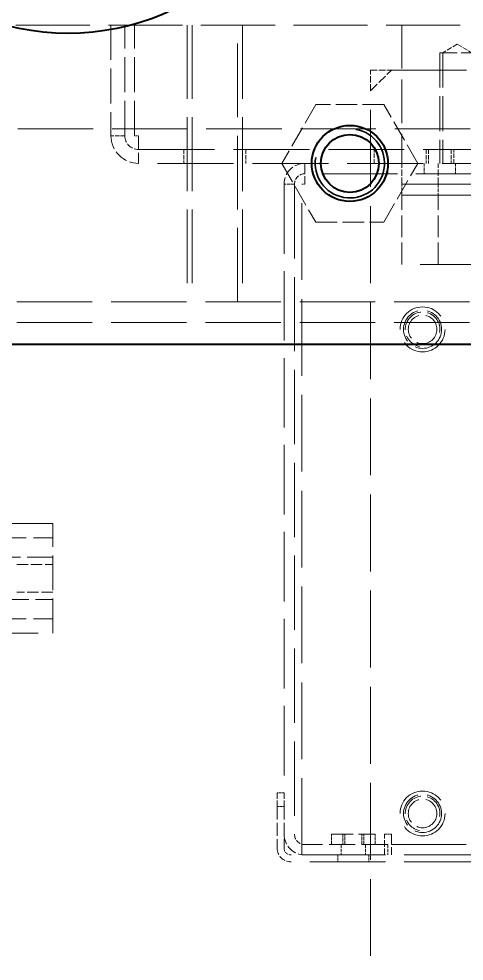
# Model space of a CAD drawing. Header units: millimetres. Extents: x 0 to 5945, y 0 to 4205.
# Drawn here: x 1600.6 to 1664.9, y 2182.6 to 2318.9 of the extents above; entities that cross this region are included whole.
import ezdxf

# ---------------------------------------------------------------- set-up
doc = ezdxf.new("R2010")
doc.units = ezdxf.units.MM
doc.header["$LTSCALE"] = 5
doc.linetypes.add('DASHED', pattern=[0.2067, 0.1654, -0.0413])
for name, color, linetype, lineweight in [('가려진 것(ISO)', 2, 'DASHED', 18), ('가시적인 것(ISO)', 3, 'Continuous', 40), ('가시적인 좁은 것(ISO)', 3, 'Continuous', 35)]:
    doc.layers.add(name, color=color, linetype=linetype, lineweight=lineweight)

msp = doc.modelspace()

# ---------------------------------------------------------------- linework, layer by layer
at = {"layer": '가려진 것(ISO)', "ltscale": 12.936202}
msp.add_line((2118.876, 2317.957), (1503.876, 2317.957), dxfattribs=at)
at = {"layer": '가려진 것(ISO)', "ltscale": 6.094929}
for p, q in [((1613.876, 2317.957), (1613.876, 2301.957)), ((1615.876, 2301.957), (1615.876, 2317.957)), ((1617.291, 2301.957), (1617.291, 2317.957)), ((1661.376, 2313.957), (1661.376, 2297.957)), ((1661.809, 2313.957), (1661.809, 2297.957))]:
    msp.add_line(p, q, dxfattribs=at)
at = {"layer": '가려진 것(ISO)', "ltscale": 12.901145}
for p, q in [((1624.876, 2317.957), (1624.876, 2277.957)), ((1625.62, 2317.957), (1625.62, 2277.957)), ((1632.132, 2277.957), (1632.132, 2317.957)), ((1632.876, 2317.957), (1632.876, 2277.957))]:
    msp.add_line(p, q, dxfattribs=at)
at = {"layer": '가려진 것(ISO)', "ltscale": 7.618686}
msp.add_line((1655.876, 2317.957), (1655.876, 2297.957), dxfattribs=at)
at = {"layer": '가려진 것(ISO)', "ltscale": 0.918509}
for q in [(1661.809, 2313.957), (1665.943, 2313.957)]:
    msp.add_line((1663.876, 2315.199), q, dxfattribs=at)
at = {"layer": '가려진 것(ISO)', "ltscale": 2.991791}
msp.add_line((1661.376, 2313.957), (1666.376, 2313.957), dxfattribs=at)
at = {"layer": '가려진 것(ISO)', "ltscale": 1.142718}
for p, q in [((1651.376, 2311.457), (1654.376, 2311.457)), ((1651.376, 2308.457), (1651.376, 2311.457)), ((1655.876, 2294.957), (1655.876, 2297.957)), ((1661.126, 2294.957), (1661.126, 2297.957)), ((1653.376, 2197.957), (1653.376, 2200.957))]:
    msp.add_line(p, q, dxfattribs=at)
at = {"layer": '가려진 것(ISO)', "ltscale": 1.616089}
msp.add_line((1651.376, 2308.457), (1654.376, 2311.457), dxfattribs=at)
at = {"layer": '가려진 것(ISO)', "ltscale": 13.096966}
msp.add_line((1654.376, 2311.457), (2033.376, 2311.457), dxfattribs=at)
at = {"layer": '가려진 것(ISO)', "ltscale": 13.449444}
msp.add_line((1651.376, 2169.457), (1651.376, 2308.457), dxfattribs=at)
at = {"layer": '가려진 것(ISO)', "ltscale": 3.738802}
for p, q in [((1643.469, 2306.457), (1638.561, 2297.957)), ((1653.284, 2306.457), (1643.469, 2306.457)), ((1658.191, 2297.957), (1653.284, 2306.457)), ((1638.561, 2297.957), (1643.469, 2289.457)), ((1653.284, 2289.457), (1658.191, 2297.957)), ((1643.469, 2289.457), (1653.284, 2289.457))]:
    msp.add_line(p, q, dxfattribs=at)
at = {"layer": '가려진 것(ISO)', "ltscale": 13.164261}
msp.add_line((1747.376, 2302.957), (1488.876, 2302.957), dxfattribs=at)
at = {"layer": '가려진 것(ISO)', "ltscale": 0.761779}
for p, q in [((1615.876, 2301.957), (1613.876, 2301.957)), ((1624.376, 2299.957), (1624.376, 2297.957)), ((1633.376, 2299.957), (1633.376, 2297.957)), ((1651.876, 2297.957), (1651.876, 2299.957)), ((1659.376, 2299.957), (1659.376, 2297.957)), ((1659.755, 2299.957), (1659.755, 2297.957)), ((1662.997, 2299.957), (1662.997, 2297.957)), ((1663.376, 2297.957), (1663.376, 2299.957))]:
    msp.add_line(p, q, dxfattribs=at)
at = {"layer": '가려진 것(ISO)', "ltscale": 0.223049}
msp.add_line((1617.876, 2301.957), (1617.291, 2301.957), dxfattribs=at)
at = {"layer": '가려진 것(ISO)', "ltscale": 2.393412}
msp.add_line((1617.876, 2301.957), (1617.876, 2297.957), dxfattribs=at)
at = {"layer": '가려진 것(ISO)', "ltscale": 13.252995}
for p, q in [((1617.876, 2299.957), (2069.876, 2299.957)), ((2069.876, 2297.957), (1617.876, 2297.957))]:
    msp.add_line(p, q, dxfattribs=at)
at = {"layer": '가려진 것(ISO)', "ltscale": 1.795034}
for p, q in [((1641.876, 2297.957), (1641.876, 2294.957)), ((1654.376, 2200.957), (1654.376, 2197.957))]:
    msp.add_line(p, q, dxfattribs=at)
at = {"layer": '가려진 것(ISO)', "ltscale": 0.571309}
for p, q in [((1653.876, 2296.457), (1653.876, 2297.957)), ((1659.126, 2297.957), (1659.126, 2296.457)), ((1663.626, 2297.957), (1663.626, 2296.457)), ((1640.376, 2294.957), (1638.876, 2294.957)), ((1645.726, 2199.457), (1645.726, 2200.957)), ((1647.376, 2200.957), (1647.376, 2199.457)), ((1647.647, 2199.457), (1647.647, 2200.957)), ((1650.106, 2199.457), (1650.106, 2200.957)), ((1650.376, 2199.457), (1650.376, 2200.957)), ((1652.026, 2199.457), (1652.026, 2200.957)), ((1647.126, 2199.457), (1647.126, 2197.957)), ((1650.626, 2199.457), (1650.626, 2197.957)), ((1653.876, 2199.457), (1653.876, 2197.957))]:
    msp.add_line(p, q, dxfattribs=at)
at = {"layer": '가려진 것(ISO)', "ltscale": 12.941461}
msp.add_line((1855.876, 2296.457), (1641.876, 2296.457), dxfattribs=at)
at = {"layer": '가려진 것(ISO)', "ltscale": 12.163937}
msp.add_line((1638.876, 2294.957), (1638.876, 2206.957), dxfattribs=at)
at = {"layer": '가려진 것(ISO)', "ltscale": 12.993296}
msp.add_line((1640.376, 2294.957), (1640.376, 2200.957), dxfattribs=at)
at = {"layer": '가려진 것(ISO)', "ltscale": 0.167262}
msp.add_line((1641.437, 2294.957), (1641.876, 2294.957), dxfattribs=at)
at = {"layer": '가려진 것(ISO)', "ltscale": 13.407975}
msp.add_line((1641.437, 2197.957), (1641.437, 2294.957), dxfattribs=at)
at = {"layer": '가려진 것(ISO)', "ltscale": 12.855069}
for p, q in [((1655.876, 2294.957), (1841.876, 2294.957)), ((1841.876, 2294.957), (1655.876, 2294.957)), ((1655.876, 2293.357), (1841.876, 2293.357)), ((1655.876, 2293.357), (1841.876, 2293.357)), ((1841.876, 2283.357), (1655.876, 2283.357))]:
    msp.add_line(p, q, dxfattribs=at)
at = {"layer": '가려진 것(ISO)', "ltscale": 0.609403}
for p, q in [((1655.876, 2293.357), (1655.876, 2294.957)), ((1661.126, 2294.957), (1661.126, 2293.357))]:
    msp.add_line(p, q, dxfattribs=at)
at = {"layer": '가려진 것(ISO)', "ltscale": 3.809293}
for p, q in [((1655.876, 2283.357), (1655.876, 2293.357)), ((1661.126, 2283.357), (1661.126, 2293.357))]:
    msp.add_line(p, q, dxfattribs=at)
at = {"layer": '가려진 것(ISO)', "ltscale": 13.17814}
for p, q in [((1464.076, 2277.957), (2158.676, 2277.957)), ((1464.076, 2274.957), (2158.676, 2274.957))]:
    msp.add_line(p, q, dxfattribs=at)
at = {"layer": '가려진 것(ISO)', "ltscale": 10.256411}
for p, q in [((1605.476, 2245.897), (1584.276, 2245.897)), ((1584.276, 2230.017), (1605.476, 2230.017))]:
    msp.add_line(p, q, dxfattribs=at)
at = {"layer": '가려진 것(ISO)', "ltscale": 6.049216}
msp.add_line((1605.476, 2230.017), (1605.476, 2245.897), dxfattribs=at)
at = {"layer": '가려진 것(ISO)', "ltscale": 5.028299}
for p, q in [((1592.276, 2243.807), (1605.476, 2243.807)), ((1592.276, 2232.107), (1605.476, 2232.107))]:
    msp.add_line(p, q, dxfattribs=at)
at = {"layer": '가려진 것(ISO)', "ltscale": 4.494984}
for p, q in [((1605.476, 2241.007), (1593.676, 2241.007)), ((1593.676, 2234.907), (1605.476, 2234.907))]:
    msp.add_line(p, q, dxfattribs=at)
at = {"layer": '가려진 것(ISO)', "ltscale": 1.980784}
for p, q in [((1600.276, 2239.957), (1605.476, 2239.957)), ((1605.476, 2235.957), (1600.276, 2235.957))]:
    msp.add_line(p, q, dxfattribs=at)
at = {"layer": '가려진 것(ISO)', "ltscale": 1.077359}
for p, q in [((1637.876, 2206.957), (1637.876, 2204.957)), ((1638.876, 2204.957), (1638.876, 2206.957))]:
    msp.add_line(p, q, dxfattribs=at)
at = {"layer": '가려진 것(ISO)', "ltscale": 0.380839}
for p, q in [((1638.876, 2206.957), (1637.876, 2206.957)), ((1637.876, 2204.957), (1638.876, 2204.957)), ((1653.376, 2200.957), (1654.376, 2200.957)), ((1646.626, 2197.957), (1646.626, 2196.957)), ((1651.126, 2197.957), (1651.126, 2196.957))]:
    msp.add_line(p, q, dxfattribs=at)
at = {"layer": '가려진 것(ISO)', "ltscale": 2.285536}
for p, q in [((1637.876, 2204.957), (1637.876, 2198.957)), ((1638.876, 2204.957), (1638.876, 2198.957))]:
    msp.add_line(p, q, dxfattribs=at)
at = {"layer": '가려진 것(ISO)', "ltscale": 3.769682}
msp.add_line((1645.726, 2200.957), (1652.026, 2200.957), dxfattribs=at)
at = {"layer": '가려진 것(ISO)', "ltscale": 4.571172}
msp.add_line((1653.876, 2199.457), (1641.876, 2199.457), dxfattribs=at)
at = {"layer": '가려진 것(ISO)', "ltscale": 13.062409}
msp.add_line((1654.376, 2199.457), (1843.376, 2199.457), dxfattribs=at)
at = {"layer": '가려진 것(ISO)', "ltscale": 13.183357}
for p, q in [((1857.876, 2197.957), (1639.876, 2197.957)), ((1857.876, 2196.957), (1639.876, 2196.957))]:
    msp.add_line(p, q, dxfattribs=at)
at = {"layer": '가려진 것(ISO)', "ltscale": 4.548064}
msp.add_line((1653.376, 2197.957), (1641.437, 2197.957), dxfattribs=at)
at = {"layer": '가려진 것(ISO)', "ltscale": 9.879222}
for centre in [(1658.876, 2273.957), (1658.876, 2203.957)]:
    msp.add_circle(centre, 3.25, dxfattribs=at)
at = {"layer": '가려진 것(ISO)', "ltscale": 6.582059}
for centre in [(1658.876, 2273.957), (1658.876, 2203.957)]:
    msp.add_circle(centre, 2.75, dxfattribs=at)
at = {"layer": '가려진 것(ISO)', "ltscale": 4.94729}
for centre in [(1658.876, 2273.957), (1658.876, 2203.957)]:
    msp.add_circle(centre, 2.067, dxfattribs=at)
at = {"layer": '가려진 것(ISO)', "ltscale": 2.393412}
msp.add_arc((1617.876, 2301.957), 4, 180, 270, dxfattribs=at)
at = {"layer": '가려진 것(ISO)', "ltscale": 1.196656}
for centre in [(1617.876, 2301.957), (1639.876, 2198.957)]:
    msp.add_arc(centre, 2, 180, 270, dxfattribs=at)
at = {"layer": '가려진 것(ISO)', "ltscale": 1.795034}
for centre, start, end in [((1641.876, 2294.957), 90, 180), ((1641.876, 2200.957), 180, 270)]:
    msp.add_arc(centre, 3, start, end, dxfattribs=at)
at = {"layer": '가려진 것(ISO)', "ltscale": 0.897467}
for centre, start, end in [((1641.876, 2294.957), 90, 180), ((1641.876, 2200.957), 180, 270)]:
    msp.add_arc(centre, 1.5, start, end, dxfattribs=at)
at = {"layer": '가려진 것(ISO)', "ltscale": 4.487736}
for centre in [(1658.876, 2273.957), (1658.876, 2203.957)]:
    msp.add_arc(centre, 2.5, 350, 260, dxfattribs=at)
at = {"layer": '가려진 것(ISO)', "ltscale": 0.598278}
msp.add_arc((1639.876, 2198.957), 1, 180, 270, dxfattribs=at)
at = {"layer": '가시적인 것(ISO)'}
msp.add_line((2158.676, 2271.757), (1464.076, 2271.757), dxfattribs=at)
for centre, radius in [((1607.676, 2351.757), 35), ((1648.376, 2297.957), 5.5), ((1648.376, 2297.957), 4.188)]:
    msp.add_circle(centre, radius, dxfattribs=at)
at = {"layer": '가시적인 좁은 것(ISO)'}
msp.add_arc((1648.376, 2297.957), 5, 170, 80, dxfattribs=at)

doc.saveas('drawing.dxf')
